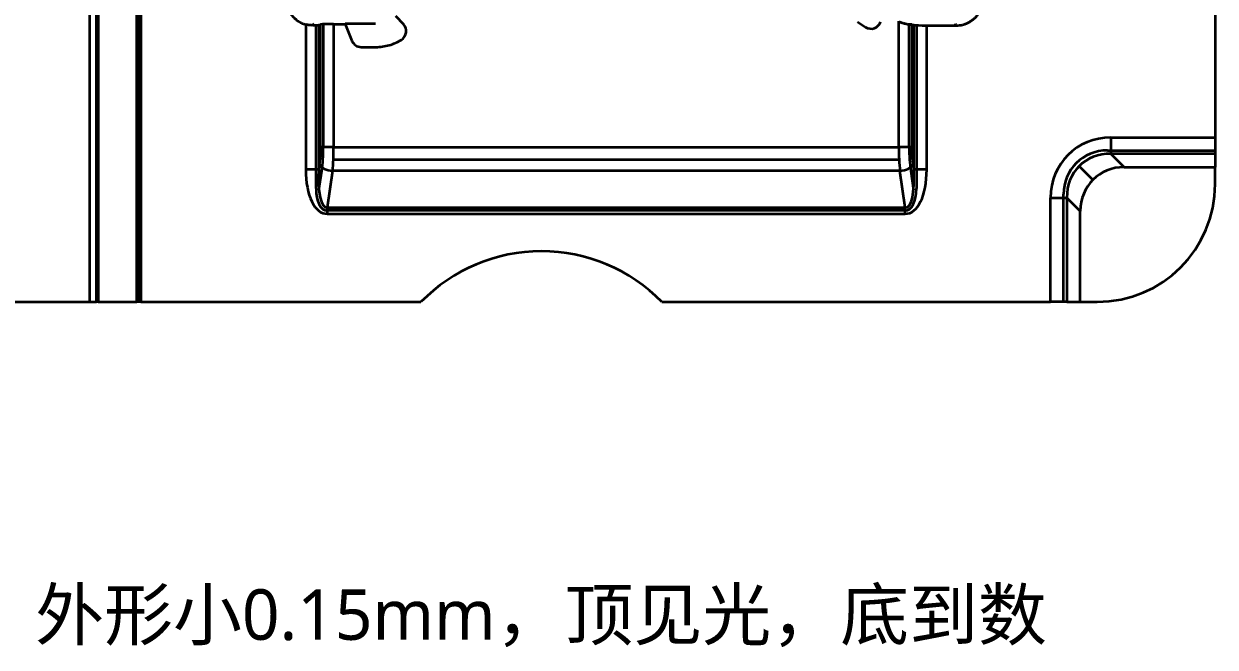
# Model space of a CAD drawing. Header units: millimetres. Extents: x 158 to 1533, y 732 to 1642.
# Drawn here: x 336.4 to 690.1, y 732.3 to 917.4 of the extents above; entities that cross this region are included whole.
import ezdxf

# ---------------------------------------------------------------- set-up
doc = ezdxf.new("R2010")
doc.units = ezdxf.units.MM
doc.layers.add('1', color=7, linetype='Continuous', true_color=0xffffff)
doc.layers.add('core', color=7, linetype='Continuous', lineweight=20)
doc.layers.add('dim', color=82, linetype='Continuous', lineweight=9)
doc.dimstyles.get("Standard").update_dxf_attribs({"dimscale": 4, "dimtxt": 0.18, "dimasz": 0.18, "dimexe": 0.18, "dimexo": 0.0625, "dimgap": 0.09, "dimtad": 0, "dimtih": 1, "dimtoh": 1, "dimzin": 0, "dimdsep": 46, "dimtxsty": 'Standard', "dimcen": 0.09, "dimadec": 0, "dimazin": 0, "dimtfac": 1, "dimtofl": 0, "dimtmove": 0, "dimatfit": 3, "dimfxl": 0, "dimtolj": 1, "dimtzin": 0, "dimarcsym": 0})

# ---------------------------------------------------------------- blocks, each defined once
blk = doc.blocks.new('*D6')
at = {"layer": 'Defpoints', "color": 0, "lineweight": 18, "transparency": 16777216}
for p in [(325.11, 1114.83), (213.35, 834.83), (340.58, 834.83)]:
    blk.add_point(p, dxfattribs=at)
at = {"layer": 'dim', "color": 0, "lineweight": -2, "transparency": 16777216}
for p, q in [((323.11, 1114.83), (211.36, 1114.83)), ((213.35, 1106.83), (213.35, 983.83)), ((213.35, 842.83), (213.35, 965.83)), ((338.58, 834.83), (211.36, 834.83))]:
    blk.add_line(p, q, dxfattribs=at)
at = {"layer": 'dim', "color": 0, "lineweight": 18, "transparency": 16777216}
for points in [[(212.02, 1106.83), (214.69, 1106.83), (213.35, 1114.83)], [(212.02, 842.83), (214.69, 842.83), (213.35, 834.83)]]:
    blk.add_solid(points, dxfattribs=at)
at = {"layer": 'dim', "color": 0, "lineweight": 18, "transparency": 16777216, "insert": (213.35, 974.83), "char_height": 10, "attachment_point": 5}
blk.add_mtext('\\A1;280.00{\\H6;\\S-0.10^ -0.15;}', dxfattribs=at)

msp = doc.modelspace()

# ---------------------------------------------------------------- linework, layer by layer
at = {"layer": '1', "color": 7, "linetype": 'Continuous', "lineweight": 35}
for p, q in [((690.107, 1065.993), (690.107, 883.666)), ((356.052, 834.829), (356.052, 959.976)), ((358.002, 834.829), (358.002, 959.439)), ((358.058, 834.829), (358.058, 959.434)), ((358.498, 959.432), (358.498, 834.829)), ((370.001, 834.829), (370.001, 951.663)), ((370.46, 951.641), (370.46, 834.829)), ((370.499, 951.641), (370.499, 834.829)), ((370.633, 834.829), (370.633, 951.641)), ((370.671, 951.64), (370.671, 834.829)), ((371.131, 951.639), (371.131, 834.829)), ((446.79, 919.82), (449.153, 917.323)), ((420.138, 917.245), (420.138, 874.131)), ((423.207, 868.555), (423.207, 917.039)), ((424.002, 917.119), (424.557, 917.228)), ((424.002, 917.119), (424.002, 874.131)), ((424.557, 880.768), (424.557, 917.228)), ((425.351, 917.308), (425.351, 880.768)), ((428.42, 917.383), (428.42, 880.768)), ((428.42, 917.383), (431.82, 917.383)), ((431.795, 917.446), (431.82, 917.383)), ((440.798, 917.446), (431.795, 917.446)), ((431.82, 917.383), (433.837, 912.416)), ((440.798, 917.446), (440.793, 917.461)), ((583.89, 918.081), (586.279, 916.488)), ((596.187, 880.768), (596.187, 918.191)), ((599.257, 880.768), (599.257, 917.319)), ((599.72, 917.461), (599.664, 917.277)), ((600.051, 917.228), (600.051, 880.768)), ((600.051, 917.228), (600.606, 917.119)), ((600.606, 874.131), (600.606, 917.119)), ((601.4, 917.039), (601.4, 868.555)), ((604.47, 916.964), (613.243, 916.964)), ((604.47, 874.131), (604.47, 916.964)), ((436.617, 910.545), (440.944, 910.545)), ((428.42, 880.768), (424.557, 880.768)), ((428.42, 880.768), (596.187, 880.768)), ((600.051, 880.768), (596.187, 880.768)), ((659.14, 883.666), (659.14, 878.836)), ((659.14, 883.666), (690.107, 883.666)), ((690.107, 883.666), (690.107, 878.836)), ((658.147, 879.829), (690.107, 879.829)), ((659.14, 878.836), (663.104, 874.872)), ((690.107, 878.836), (659.14, 878.836)), ((690.107, 878.836), (690.107, 874.872)), ((424.002, 874.131), (420.138, 874.131)), ((424.002, 874.131), (424.212, 875.603)), ((424.063, 867.985), (424.885, 873.757)), ((428.075, 873.725), (426.528, 862.862)), ((596.532, 873.725), (428.075, 873.725)), ((596.28, 877.028), (428.327, 877.028)), ((598.08, 862.862), (596.532, 873.725)), ((599.723, 873.757), (600.545, 867.985)), ((600.396, 875.603), (600.606, 874.131)), ((604.47, 874.131), (600.606, 874.131)), ((653.832, 871.104), (649.74, 875.196)), ((663.104, 874.872), (690.107, 874.872)), ((690.107, 869.829), (690.107, 874.872)), ((645.107, 834.829), (645.107, 866.789)), ((641.27, 865.796), (646.1, 865.796)), ((641.27, 834.829), (641.27, 865.796)), ((650.064, 861.832), (646.1, 865.796)), ((646.1, 865.796), (646.1, 834.829)), ((426.528, 862.862), (598.08, 862.862)), ((426.528, 862.862), (426.528, 860.985)), ((598.08, 861.982), (426.528, 861.982)), ((426.528, 860.985), (598.08, 860.985)), ((598.08, 860.985), (598.08, 862.862)), ((650.064, 834.829), (650.064, 861.832)), ((325.107, 834.829), (356.052, 834.829)), ((356.052, 834.829), (358.002, 834.829)), ((358.498, 834.829), (358.002, 834.829)), ((358.498, 834.829), (370.001, 834.829)), ((370.499, 834.829), (370.001, 834.829)), ((370.633, 834.829), (370.499, 834.829)), ((371.131, 834.829), (370.633, 834.829)), ((371.131, 834.829), (454.343, 834.829)), ((525.87, 834.829), (641.27, 834.829)), ((646.1, 834.829), (641.27, 834.829)), ((646.1, 834.829), (650.064, 834.829)), ((650.064, 834.829), (655.107, 834.829))]:
    msp.add_line(p, q, dxfattribs=at)
for centre, radius, start, end in [((446.974, 915.261), 3, 301.78231, 43.41398), ((587.943, 918.985), 3, 236.31136, 342.37077), ((436.617, 913.545), 3, 202.09865, 270), ((655.107, 869.829), 35, 270, 0), ((490.107, 799.829), 50.04, 44.38213, 135.61787)]:
    msp.add_arc(centre, radius, start, end, dxfattribs=at)
for centre, major_axis, ratio, start_param, end_param in [((420.138, 917.174), (4, 0), 0.0524078, 5.2719776, 6.0213859), ((428.42, 917.174), (4, 0), 0.0524078, 1.5707963, 2.8797933), ((596.187, 917.174), (4, 0), 0.0524078, 0.2617994, 0.5172457), ((604.47, 917.174), (4, 0), 0.0524078, 3.403392, 4.712389), ((421.609, 880.768), (0, 11), 0.2679492, 4.2236968, 4.712389), ((421.332, 880.768), (0, 15), 0.2679492, 4.2260973, 4.712389), ((425.473, 880.768), (0, 15), 0.1964961, 4.2236968, 4.712389), ((599.135, 880.768), (0, 15), 0.1964961, 1.5707963, 2.0594885), ((603.276, 880.768), (0, 15), 0.2679492, 1.5707963, 2.057088), ((602.999, 880.768), (0, 11), 0.2679492, 1.5707963, 2.0594885), ((660.423, 864.513), (13.989, -13.989), 0.9351131, 2.3897132, 3.8934721), ((659.083, 865.853), (10.208, -10.208), 0.9351131, 2.3897132, 3.8934721), ((660.423, 864.513), (-10.683, 10.683), 0.8935582, 5.5313059, 7.0350647), ((428.42, 878.025), (2.422, 17.003), 0.4658006, 1.8676232, 3.2078586), ((428.42, 878.025), (2.16, 15.158), 0.261241, 1.8676232, 3.2078586), ((428.075, 875.603), (-3.96, 0.564), 0.4658006, 0.2968269, 1.6370623), ((596.532, 875.603), (-3.96, -0.564), 0.4658006, 1.5045304, 2.8447658), ((596.187, 878.025), (-2.16, 15.158), 0.261241, 3.0753267, 4.4155621), ((596.187, 878.025), (-2.422, 17.003), 0.4658006, 3.0753267, 4.4155621), ((664.04, 860.896), (10.208, -10.208), 0.9351131, 2.3897132, 3.8934721), ((427.348, 870.502), (1.211, 8.502), 0.4658006, 1.8676232, 3.2388696), ((597.259, 870.502), (-1.211, 8.502), 0.4658006, 3.0443157, 4.4155621)]:
    msp.add_ellipse(centre, major_axis=major_axis, ratio=ratio, start_param=start_param, end_param=end_param, dxfattribs=at)
for points, knots in [([(415.753, 920.269), (415.887, 920.084), (416.17, 919.729), (416.48, 919.4), (416.723, 919.163), (416.806, 919.086), (416.975, 918.935), (417.061, 918.86), (417.325, 918.644), (417.506, 918.507), (417.878, 918.252), (418.259, 918.012), (418.658, 917.806), (418.965, 917.663), (419.069, 917.618), (419.278, 917.531), (419.384, 917.49), (419.705, 917.373), (419.921, 917.304), (420.138, 917.245)], [0, 0, 0, 0, 0.125, 0.25, 0.25, 0.3125, 0.3125, 0.375, 0.375, 0.5, 0.5, 0.625, 0.75, 0.75, 0.8125, 0.8125, 0.875, 0.875, 1, 1, 1, 1]), ([(613.243, 916.964), (613.561, 916.964), (614.192, 917.002), (614.813, 917.113), (615.199, 917.205), (615.276, 917.225), (615.429, 917.267), (615.657, 917.332), (615.881, 917.408), (616.322, 917.571), (616.609, 917.697), (617.168, 917.982), (617.44, 918.141), (617.77, 918.361), (617.836, 918.407), (617.965, 918.498), (618.155, 918.638), (618.339, 918.786), (618.696, 919.092), (618.922, 919.308), (619.348, 919.768), (619.548, 920.012), (619.735, 920.269)], [0, 0, 0, 0, 0.125, 0.25, 0.25, 0.28125, 0.28125, 0.3125, 0.375, 0.375, 0.5, 0.5, 0.625, 0.625, 0.65625, 0.65625, 0.6875, 0.75, 0.75, 0.875, 0.875, 1, 1, 1, 1]), ([(422.261, 916.996), (422.1, 916.991), (421.934, 916.991), (421.592, 917.003), (421.416, 917.016), (421.19, 917.041), (421.144, 917.047), (421.053, 917.059), (420.916, 917.078), (420.779, 917.101), (420.505, 917.153), (420.321, 917.195), (420.138, 917.245)], [0, 0, 0, 0, 0.25, 0.25, 0.5, 0.5, 0.5625, 0.5625, 0.625, 0.75, 0.75, 1, 1, 1, 1]), ([(422.499, 917.461), (422.459, 917.383), (422.419, 917.305), (422.34, 917.15), (422.301, 917.073), (422.261, 916.996)], [0, 0, 0, 0, 0.5026097, 0.5026097, 1, 1, 1, 1]), ([(596.187, 918.191), (596.352, 918.111), (596.516, 918.037), (596.848, 917.9), (597.014, 917.838), (597.222, 917.766), (597.263, 917.752), (597.347, 917.725), (597.388, 917.711), (597.513, 917.672), (597.595, 917.648), (597.839, 917.579), (597.997, 917.54), (598.228, 917.487), (598.304, 917.471), (598.416, 917.449), (598.471, 917.438), (598.526, 917.428), (598.563, 917.421), (598.581, 917.418), (598.743, 917.389), (598.879, 917.368), (599.133, 917.333), (599.252, 917.319), (599.39, 917.304), (599.417, 917.301), (599.47, 917.296), (599.496, 917.293), (599.571, 917.286), (599.619, 917.281), (599.664, 917.277)], [0, 0, 0, 0, 0.125, 0.125, 0.25, 0.25, 0.28125, 0.28125, 0.3125, 0.3125, 0.375, 0.375, 0.5, 0.5, 0.5625, 0.5625, 0.59375, 0.609375, 0.609375, 0.625, 0.625, 0.75, 0.75, 0.875, 0.875, 0.90625, 0.90625, 0.9375, 0.9375, 1, 1, 1, 1]), ([(613.243, 916.964), (613.198, 917.052), (613.154, 917.14), (613.069, 917.305), (613.029, 917.383), (612.99, 917.461)], [0, 0, 0, 0, 0.5297058, 0.5297058, 1, 1, 1, 1]), ([(440.944, 910.545), (441.612, 910.545), (442.28, 910.591), (443.603, 910.776), (444.258, 910.914), (445.542, 911.28), (446.172, 911.507), (447.394, 912.047), (447.986, 912.359), (448.554, 912.711)], [0, 0, 0, 0, 0.25, 0.25, 0.5, 0.5, 0.75, 0.75, 1, 1, 1, 1])]:
    msp.add_open_spline(points, degree=3, knots=knots, dxfattribs=at)

# ---------------------------------------------------------------- texts
at = {"layer": 'core', "lineweight": 18, "insert": (339.813, 749.443), "char_height": 15, "attachment_point": 1}
msp.add_mtext_dynamic_manual_height_columns('{\\fMicrosoft YaHei|b0|i0|c134|p34;外形小0.15mm，顶见光，底到数}', width=727.49241, gutter_width=1, heights=[0], dxfattribs=at)

# ---------------------------------------------------------------- dimensions: what is measured, and where the dimension line sits
at = {"layer": 'dim', "lineweight": 18}
dim = msp.add_linear_dim(base=(213.355, 834.829), p1=(325.107, 1114.829), p2=(340.579, 834.829), angle=90, dimstyle='Standard', override={"dimtxt": 2.5, "dimasz": 2, "dimexe": 0.49975, "dimexo": 0.49975, "dimgap": 0.49975, "dimtol": 1, "dimlim": 0, "dimtp": -0.1, "dimtm": 0.15, "dimtfac": 0.6, "dimtdec": 2, "dimtolj": 1}, dxfattribs=at)
dim.commit()
dim.dimension.update_dxf_attribs({"geometry": '*D6', "text_midpoint": (213.355, 974.829)})

doc.saveas('drawing.dxf')
